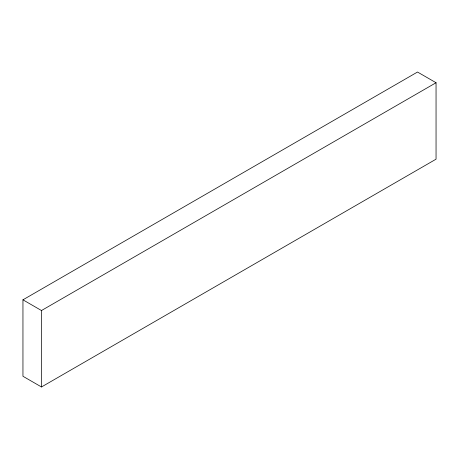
<?xml version="1.0" encoding="UTF-8"?>
<svg xmlns="http://www.w3.org/2000/svg" width="459" height="459" viewBox="0 0 459 459"><rect width="100%" height="100%" fill="white"/><g stroke="black" fill="none" stroke-linecap="round" stroke-linejoin="round"><path stroke-width="0.69" d="M22.95 299.825L417.512 72.029L436.05 82.729L436.05 159.175L41.488 386.971L22.95 376.271L22.95 299.825L41.488 310.531L436.05 82.729M41.488 310.531L41.488 386.971"/></g></svg>
